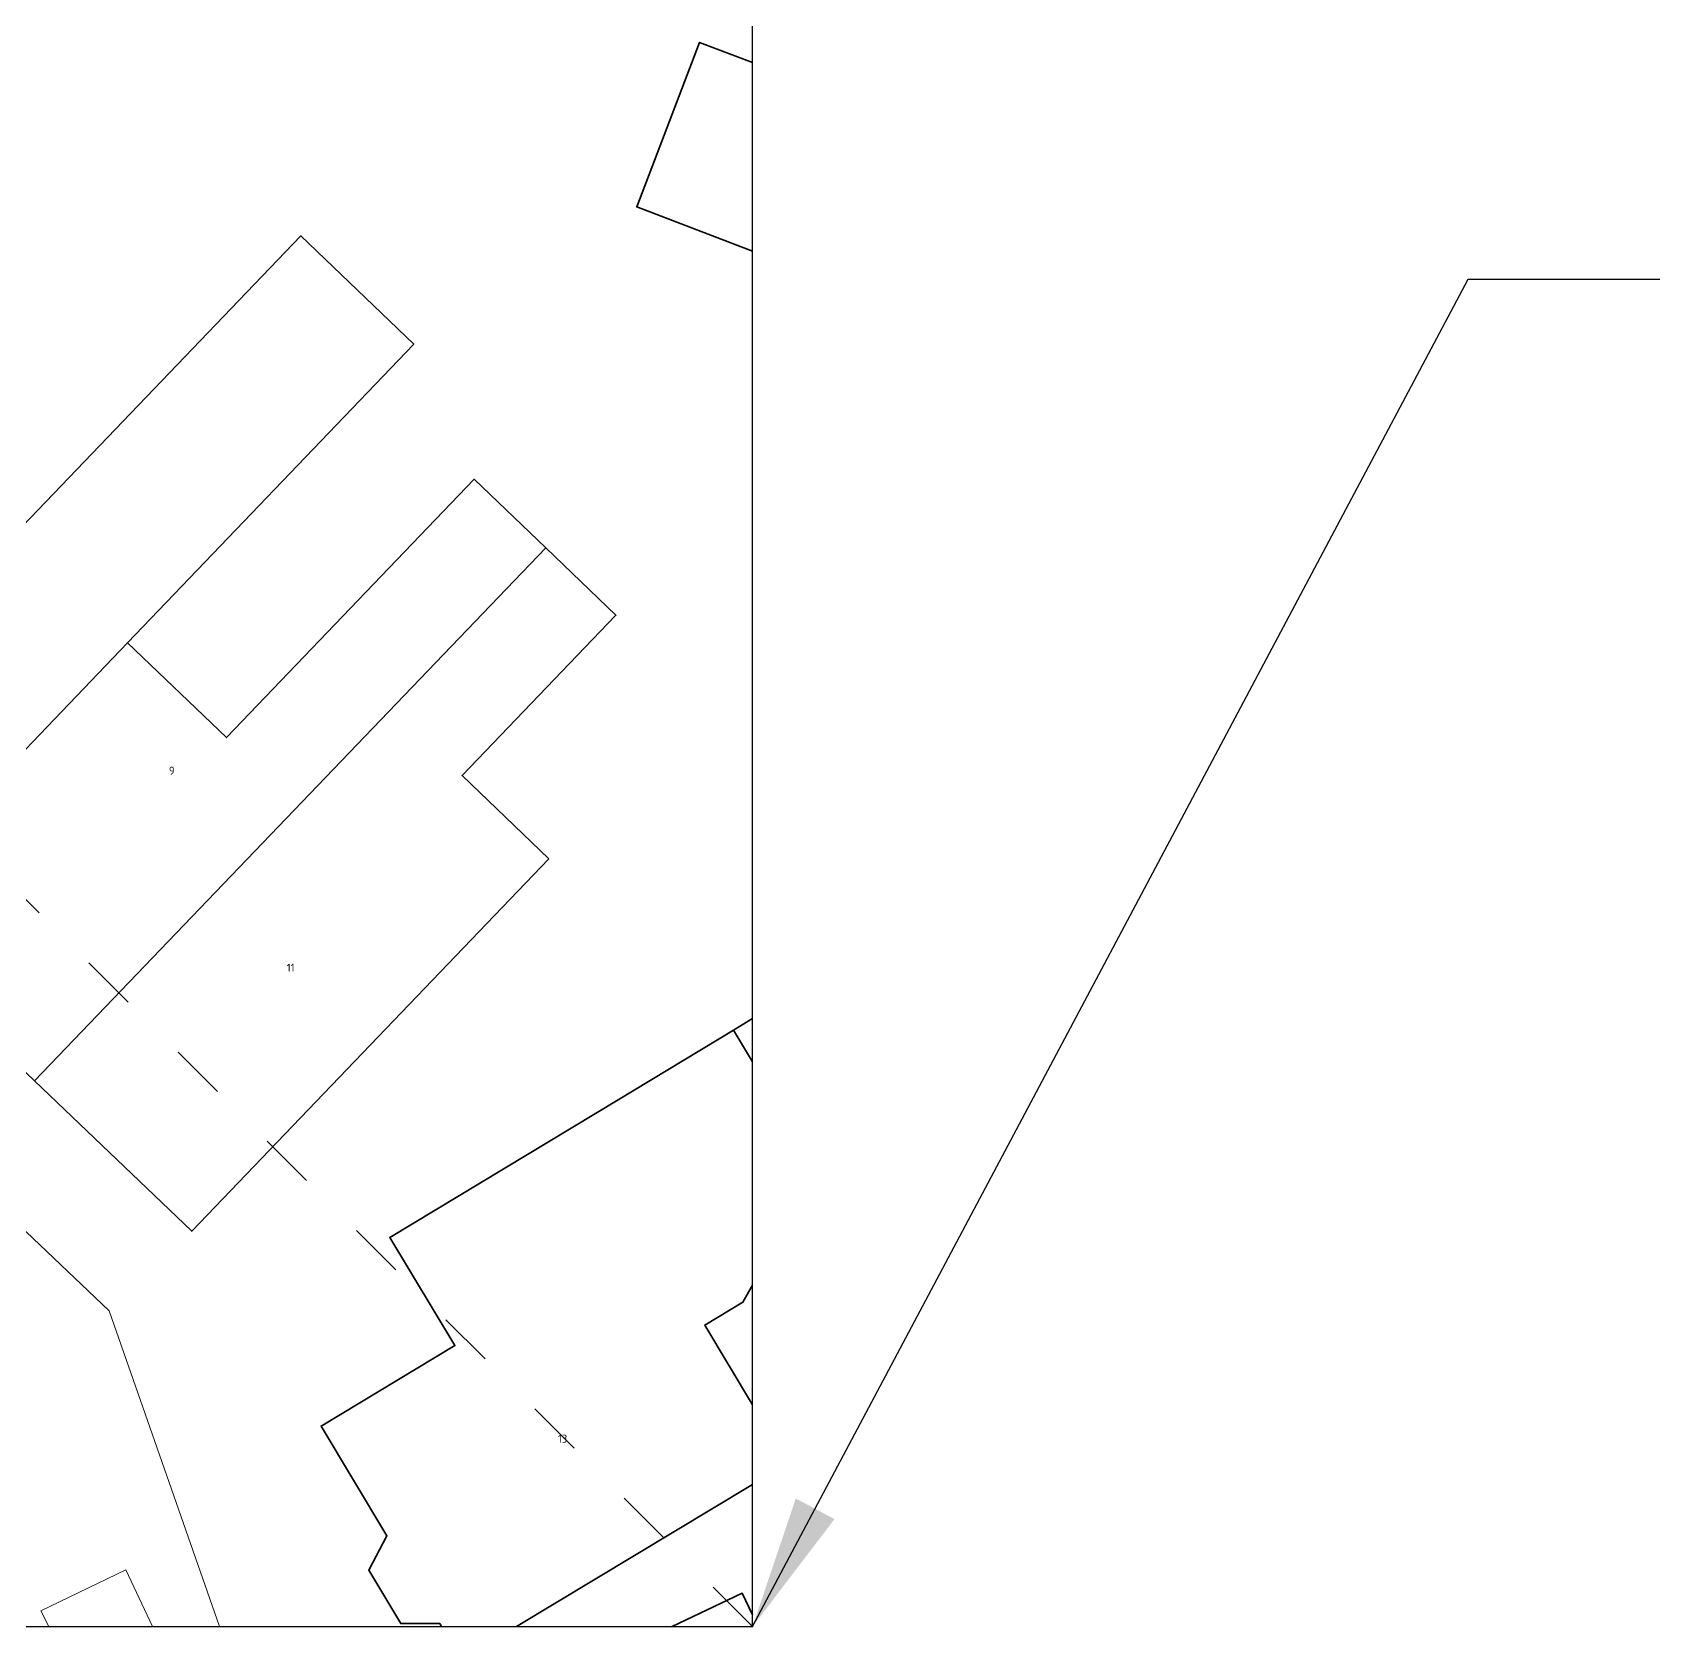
# Model space of a CAD drawing. Header units: metres. Extents: x 30438 to 30782, y 387448 to 387694.
# Drawn here: x 30694.76 to 30731.23, y 387447.67 to 387483.53 of the extents above; entities that cross this region are included whole.
import ezdxf
from ezdxf import colors
from ezdxf.entities.mleader import LeaderData, LeaderLine
from ezdxf.enums import TextEntityAlignment as Align
from ezdxf.math import Vec2, Vec3

# ---------------------------------------------------------------- set-up
doc = ezdxf.new("R2010")
doc.units = ezdxf.units.M
doc.linetypes.add('HIDDEN5', pattern=[2.8375, 1.25, -1.5875])
for name, color, linetype, lineweight in [('B-GV-GR-BEPLANTING_CULTUUR_VASTE PLANTENVAK-GV', 90, 'Continuous', 18), ('B-GV-OG-BEBOUWING-GV', 7, 'Continuous', 35), ('B-GV-OG-BEBOUWING-T18', 10, 'Continuous', 18), ('B-GV-OG-TERREIN_ERF-GV', 7, 'Continuous', 18), ('B-GV-VH-OPENVERHARDING_STRAATBAKSTEEN-GV', 90, 'Continuous', 18), ('X-XX_dim_CRD', 7, 'Continuous', 18)]:
    doc.layers.add(name, color=color, linetype=linetype, lineweight=lineweight)
doc.styles.add('NLCS-ISO-A', font='arial.ttf')
doc.styles.add('NLCS-ISO-M100-T18', font='NLCS-ISO.ttf', dxfattribs={"height": 0.18})

msp = doc.modelspace()

# ---------------------------------------------------------------- linework, layer by layer
at = {"linetype": 'HIDDEN5'}
msp.add_line((30710.96, 387447.669), (30510.96, 387647.669), dxfattribs=at)
msp.add_lwpolyline([(30510.96, 387447.669), (30710.96, 387447.669), (30710.96, 387647.669), (30510.96, 387647.669)], close=True)
msp.add_lwpolyline([(30510.96, 387447.669), (30710.96, 387447.669), (30710.96, 387647.669), (30510.96, 387647.669)], close=True)
at = {"layer": 'B-GV-GR-BEPLANTING_CULTUUR_VASTE PLANTENVAK-GV'}
msp.add_lwpolyline([(30697.463, 387447.669), (30696.863, 387448.947), (30694.951, 387448.024), (30695.13, 387447.669)], dxfattribs=at)
at = {"layer": 'B-GV-OG-BEBOUWING-GV'}
for points in [[(30710.96, 387482.849), (30709.768, 387483.304), (30708.355, 387479.604), (30710.96, 387478.609)], [(30710.96, 387461.347), (30710.528, 387461.086), (30710.96, 387460.371)], [(30710.96, 387460.371), (30710.528, 387461.086), (30707.934, 387459.52), (30702.797, 387456.42), (30704.265, 387453.988), (30701.252, 387452.177), (30702.736, 387449.709), (30702.325, 387448.937), (30703.047, 387447.737), (30703.921, 387447.738), (30703.963, 387447.669)], [(30710.96, 387452.658), (30709.883, 387454.449), (30710.74, 387454.964), (30710.96, 387455.346)], [(30705.65, 387447.669), (30710.96, 387450.862)], [(30710.96, 387447.931), (30710.727, 387448.419), (30709.153, 387447.669)]]:
    msp.add_lwpolyline(points, dxfattribs=at)
for points in [[(30703.341, 387476.514), (30700.798, 387478.951), (30694.365, 387472.24), (30692.919, 387473.626), (30686.992, 387467.443), (30690.983, 387463.619), (30696.901, 387469.794)], [(30706.306, 387471.935), (30704.698, 387473.476), (30699.124, 387467.664), (30696.901, 387469.794), (30690.983, 387463.619), (30694.81, 387459.948)], [(30706.375, 387464.941), (30704.426, 387466.81), (30707.887, 387470.419), (30706.306, 387471.935), (30694.81, 387459.948), (30698.343, 387456.562)]]:
    msp.add_lwpolyline(points, close=True, dxfattribs=at)
at = {"layer": 'B-GV-OG-TERREIN_ERF-GV'}
for points in [[(30659.805, 387491.009), (30660.093, 387490.322), (30660.402, 387489.375), (30660.833, 387488.501), (30661.351, 387487.683), (30662.193, 387486.737), (30662.54, 387486.347), (30663.788, 387485.036), (30664.807, 387485.975), (30665.797, 387484.942), (30664.801, 387483.935), (30667.462, 387481.264), (30671.976, 387476.998), (30685.254, 387465.454), (30696.489, 387454.774), (30698.972, 387447.669)], [(30710.96, 387478.609), (30708.355, 387479.604), (30709.768, 387483.304), (30710.96, 387482.849)], [(30703.963, 387447.669), (30703.921, 387447.738), (30703.047, 387447.737), (30702.325, 387448.937), (30702.736, 387449.709), (30701.252, 387452.177), (30704.265, 387453.988), (30702.797, 387456.42), (30707.934, 387459.52), (30710.528, 387461.086), (30710.96, 387461.347)], [(30710.96, 387455.346), (30710.74, 387454.964), (30709.883, 387454.449), (30710.96, 387452.658)], [(30710.96, 387450.862), (30705.65, 387447.669)], [(30709.153, 387447.669), (30710.727, 387448.419), (30710.96, 387447.931)]]:
    msp.add_lwpolyline(points, dxfattribs=at)
msp.add_lwpolyline([(30703.341, 387476.514), (30696.901, 387469.794), (30699.124, 387467.664), (30704.698, 387473.476), (30706.306, 387471.935), (30707.887, 387470.419), (30704.426, 387466.81), (30706.375, 387464.941), (30698.343, 387456.562), (30694.81, 387459.948), (30690.983, 387463.619), (30686.992, 387467.443), (30692.919, 387473.626), (30694.365, 387472.24), (30700.798, 387478.951)], close=True, dxfattribs=at)
at = {"layer": 'B-GV-VH-OPENVERHARDING_STRAATBAKSTEEN-GV'}
for points in [[(30698.972, 387447.669), (30696.489, 387454.774), (30685.254, 387465.454), (30671.976, 387476.998), (30667.462, 387481.264), (30664.801, 387483.935), (30663.788, 387485.036), (30662.54, 387486.347), (30662.193, 387486.737), (30661.351, 387487.683), (30660.833, 387488.501), (30660.402, 387489.375), (30660.093, 387490.322), (30659.805, 387491.009)], [(30695.13, 387447.669), (30694.951, 387448.024), (30696.863, 387448.947), (30697.463, 387447.669)]]:
    msp.add_lwpolyline(points, dxfattribs=at)
at = {"layer": 'X-XX_dim_CRD', "lineweight": -2, "transparency": 16777216, "flags": 128}
msp.add_lwpolyline([(30710.96, 387447.669), (30727.058, 387477.977), (30772.979, 387477.977)], dxfattribs=at)
at = {"layer": 'X-XX_dim_CRD', "lineweight": -2, "transparency": 16777216}
msp.add_point((30710.96, 387447.669), dxfattribs=at)

# ---------------------------------------------------------------- texts
at = {"layer": 'B-GV-OG-BEBOUWING-T18', "style": 'NLCS-ISO-M100-T18'}
for s, p in [('9', (30697.894, 387466.921)), ('11', (30700.569, 387462.489)), ('13', (30706.688, 387451.896))]:
    msp.add_text(s, height=0.18, dxfattribs=at).set_placement(p, align=Align.MIDDLE)

# ---------------------------------------------------------------- leaders
at = {"layer": 'X-XX_dim_CRD', "transparency": 16777216}
ml = msp.add_multileader_mtext('Standard', dxfattribs=at)
ml.set_content('', color=256, style='NLCS-ISO-A')
ml.set_leader_properties(color=256, linetype='ByLayer', lineweight=-1)
ml.build(insert=Vec2(0, 0))
ml.multileader.update_dxf_attribs({"text_left_attachment_type": 5, "text_right_attachment_type": 5, "text_top_attachment_type": 10, "text_bottom_attachment_type": 10, "dogleg_length": 1, "arrow_head_size": 3, "scale": 0.001})
ctx = ml.context
ctx.base_point, ctx.scale, ctx.char_height, ctx.arrow_head_size, ctx.plane_origin = Vec3(30729.058, 387477.977), 0.001, 5, 3, Vec3(30682.658, 387454.266)
ctx.left_attachment, ctx.right_attachment, ctx.top_attachment, ctx.bottom_attachment = 5, 5, 10, 10
notes = []
notes.append((ctx, [(0, (1, 1, 0), (30727.058, 387477.977), (1, 0), 2, [(0, [(30710.96, 387447.669)], 0, [])])]))
ctx.mtext.insert, ctx.mtext.flow_direction = Vec3(30731.058, 387482.977), 5
for ctx, leaders in notes:
    for number, flags, end, landing, length, lines in leaders:
        leader = LeaderData()
        leader.index, (leader.has_last_leader_line, leader.has_dogleg_vector, leader.attachment_direction) = number, flags
        leader.last_leader_point, leader.dogleg_vector, leader.dogleg_length = Vec3(end), Vec3(landing), length
        for number, points, colour, breaks in lines:
            line = LeaderLine()
            line.index, line.vertices, line.color, line.breaks = number, Vec3.list(points), colors.encode_raw_color(colour), breaks
            leader.lines.append(line)
        ctx.leaders.append(leader)

doc.saveas('drawing.dxf')
